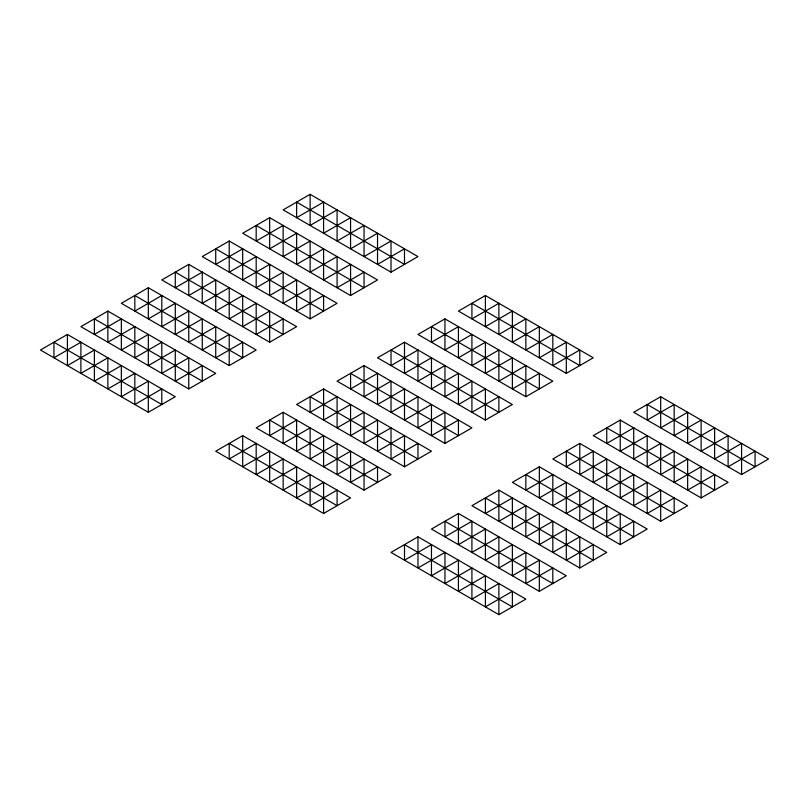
<?xml version="1.0" encoding="UTF-8"?>
<svg xmlns="http://www.w3.org/2000/svg" width="809" height="809" viewBox="0 0 809 809"><rect width="100%" height="100%" fill="white"/><g stroke="black" fill="none" stroke-linecap="round" stroke-linejoin="round"><path stroke-width="1.21" d="M67.42 334.441L40.45 350.004L148.32 412.287L175.28 396.713L67.42 334.441L67.42 365.577L94.38 350.004L94.38 381.15L121.35 365.577L121.35 396.713L148.32 381.15L148.32 412.287M107.87 311.081L80.9 326.654L188.77 388.927L215.73 373.364L107.87 311.081L107.87 342.227L134.83 326.654L134.83 357.79L161.8 342.227L161.8 373.364L188.77 357.79L188.77 388.927M148.32 287.731L121.35 303.304L229.22 365.577L256.18 350.004L148.32 287.731L148.32 318.867L175.28 303.304L175.28 334.441L202.25 318.867L202.25 350.004L229.22 334.441L229.22 365.577M188.77 264.381L161.8 279.944L269.67 342.227L296.63 326.654L188.77 264.381L188.77 295.518L215.73 279.944L215.73 311.081L242.7 295.518L242.7 326.654L269.67 311.081L269.67 342.227M229.22 241.021L202.25 256.595L310.12 318.867L337.08 303.304L229.22 241.021L229.22 272.168L256.18 256.595L256.18 287.731L283.15 272.168L283.15 303.304L310.12 287.731L310.12 318.867M269.67 217.672L242.7 233.245L350.57 295.518L377.53 279.944L269.67 217.672L269.67 248.808L296.63 233.245L296.63 264.381L323.6 248.808L323.6 279.944L350.57 264.381L350.57 295.518M310.12 194.322L283.15 209.885L391.02 272.168L417.98 256.595L310.12 194.322L310.12 225.458L337.08 209.885L337.08 241.021L364.05 225.458L364.05 256.595L391.02 241.021L391.02 272.168M242.7 435.636L215.73 451.21L323.6 513.482L350.57 497.919L242.7 435.636L242.7 466.773L269.67 451.21L269.67 482.346L296.63 466.773L296.63 497.919L323.6 482.346L323.6 513.482M283.15 412.287L256.18 427.85L364.05 490.133L391.02 474.559L283.15 412.287L283.15 443.423L310.12 427.85L310.12 458.996L337.08 443.423L337.08 474.559L364.05 458.996L364.05 490.133M323.6 388.927L296.63 404.5L404.5 466.773L431.47 451.21L323.6 388.927L323.6 420.073L350.57 404.5L350.57 435.636L377.53 420.073L377.53 451.21L404.5 435.636L404.5 466.773M364.05 365.577L337.08 381.15L444.95 443.423L471.92 427.85L364.05 365.577L364.05 396.713L391.02 381.15L391.02 412.287L417.98 396.713L417.98 427.85L444.95 412.287L444.95 443.423M404.5 342.227L377.53 357.79L485.4 420.073L512.37 404.5L404.5 342.227L404.5 373.364L431.47 357.79L431.47 388.927L458.43 373.364L458.43 404.5L485.4 388.927L485.4 420.073M444.95 318.867L417.98 334.441L525.85 396.713L552.82 381.15L444.95 318.867L444.95 350.004L471.92 334.441L471.92 365.577L498.88 350.004L498.88 381.15L525.85 365.577L525.85 396.713M485.4 295.518L458.43 311.081L566.3 373.364L593.27 357.79L485.4 295.518L485.4 326.654L512.37 311.081L512.37 342.227L539.33 326.654L539.33 357.79L566.3 342.227L566.3 373.364M417.98 536.832L391.02 552.405L498.88 614.678L525.85 599.115L417.98 536.832L417.98 567.979L444.95 552.405L444.95 583.542L471.92 567.979L471.92 599.115L498.88 583.542L498.88 614.678M458.43 513.482L431.47 529.056L539.33 591.328L566.3 575.755L458.43 513.482L458.43 544.619L485.4 529.056L485.4 560.192L512.37 544.619L512.37 575.755L539.33 560.192L539.33 591.328M498.88 490.133L471.92 505.696L579.78 567.979L606.75 552.405L498.88 490.133L498.88 521.269L525.85 505.696L525.85 536.832L552.82 521.269L552.82 552.405L579.78 536.832L579.78 567.979M539.33 466.773L512.37 482.346L620.23 544.619L647.2 529.056L539.33 466.773L539.33 497.919L566.3 482.346L566.3 513.482L593.27 497.919L593.27 529.056L620.23 513.482L620.23 544.619M579.78 443.423L552.82 458.996L660.68 521.269L687.65 505.696L579.78 443.423L579.78 474.559L606.75 458.996L606.75 490.133L633.72 474.559L633.72 505.696L660.68 490.133L660.68 521.269M620.23 420.073L593.27 435.636L701.13 497.919L728.1 482.346L620.23 420.073L620.23 451.21L647.2 435.636L647.2 466.773L674.17 451.21L674.17 482.346L701.13 466.773L701.13 497.919M660.68 396.713L633.72 412.287L741.58 474.559L768.55 458.996L660.68 396.713L660.68 427.85L687.65 412.287L687.65 443.423L714.62 427.85L714.62 458.996L741.58 443.423L741.58 474.559M80.9 342.227L53.93 357.79L53.93 342.227L161.8 404.5L161.8 388.927L134.83 404.5L134.83 373.364L107.87 388.927L107.87 357.79L80.9 373.364L80.9 342.227M121.35 318.867L94.38 334.441L94.38 318.867L202.25 381.15L202.25 365.577L175.28 381.15L175.28 350.004L148.32 365.577L148.32 334.441L121.35 350.004L121.35 318.867M161.8 295.518L134.83 311.081L134.83 295.518L242.7 357.79L242.7 342.227L215.73 357.79L215.73 326.654L188.77 342.227L188.77 311.081L161.8 326.654L161.8 295.518M202.25 272.168L175.28 287.731L175.28 272.168L283.15 334.441L283.15 318.867L256.18 334.441L256.18 303.304L229.22 318.867L229.22 287.731L202.25 303.304L202.25 272.168M242.7 248.808L215.73 264.381L215.73 248.808L323.6 311.081L323.6 295.518L296.63 311.081L296.63 279.944L269.67 295.518L269.67 264.381L242.7 279.944L242.7 248.808M283.15 225.458L256.18 241.021L256.18 225.458L364.05 287.731L364.05 272.168L337.08 287.731L337.08 256.595L310.12 272.168L310.12 241.021L283.15 256.595L283.15 225.458M323.6 202.098L296.63 217.672L296.63 202.098L404.5 264.381L404.5 248.808L377.53 264.381L377.53 233.245L350.57 248.808L350.57 217.672L323.6 233.245L323.6 202.098M256.18 443.423L229.22 458.996L229.22 443.423L337.08 505.696L337.08 490.133L310.12 505.696L310.12 474.559L283.15 490.133L283.15 458.996L256.18 474.559L256.18 443.423M296.63 420.073L269.67 435.636L269.67 420.073L377.53 482.346L377.53 466.773L350.57 482.346L350.57 451.21L323.6 466.773L323.6 435.636L296.63 451.21L296.63 420.073M337.08 396.713L310.12 412.287L310.12 396.713L417.98 458.996L417.98 443.423L391.02 458.996L391.02 427.85L364.05 443.423L364.05 412.287L337.08 427.85L337.08 396.713M377.53 373.364L350.57 388.927L350.57 373.364L458.43 435.636L458.43 420.073L431.47 435.636L431.47 404.5L404.5 420.073L404.5 388.927L377.53 404.5L377.53 373.364M417.98 350.004L391.02 365.577L391.02 350.004L498.88 412.287L498.88 396.713L471.92 412.287L471.92 381.15L444.95 396.713L444.95 365.577L417.98 381.15L417.98 350.004M458.43 326.654L431.47 342.227L431.47 326.654L539.33 388.927L539.33 373.364L512.37 388.927L512.37 357.79L485.4 373.364L485.4 342.227L458.43 357.79L458.43 326.654M498.88 303.304L471.92 318.867L471.92 303.304L579.78 365.577L579.78 350.004L552.82 365.577L552.82 334.441L525.85 350.004L525.85 318.867L498.88 334.441L498.88 303.304M431.47 544.619L404.5 560.192L404.5 544.619L512.37 606.902L512.37 591.328L485.4 606.902L485.4 575.755L458.43 591.328L458.43 560.192L431.47 575.755L431.47 544.619M471.92 521.269L444.95 536.832L444.95 521.269L552.82 583.542L552.82 567.979L525.85 583.542L525.85 552.405L498.88 567.979L498.88 536.832L471.92 552.405L471.92 521.269M512.37 497.919L485.4 513.482L485.4 497.919L593.27 560.192L593.27 544.619L566.3 560.192L566.3 529.056L539.33 544.619L539.33 513.482L512.37 529.056L512.37 497.919M552.82 474.559L525.85 490.133L525.85 474.559L633.72 536.832L633.72 521.269L606.75 536.832L606.75 505.696L579.78 521.269L579.78 490.133L552.82 505.696L552.82 474.559M593.27 451.21L566.3 466.773L566.3 451.21L674.17 513.482L674.17 497.919L647.2 513.482L647.2 482.346L620.23 497.919L620.23 466.773L593.27 482.346L593.27 451.21M633.72 427.85L606.75 443.423L606.75 427.85L714.62 490.133L714.62 474.559L687.65 490.133L687.65 458.996L660.68 474.559L660.68 443.423L633.72 458.996L633.72 427.85M674.17 404.5L647.2 420.073L647.2 404.5L755.07 466.773L755.07 451.21L728.1 466.773L728.1 435.636L701.13 451.21L701.13 420.073L674.17 435.636L674.17 404.5"/></g></svg>
